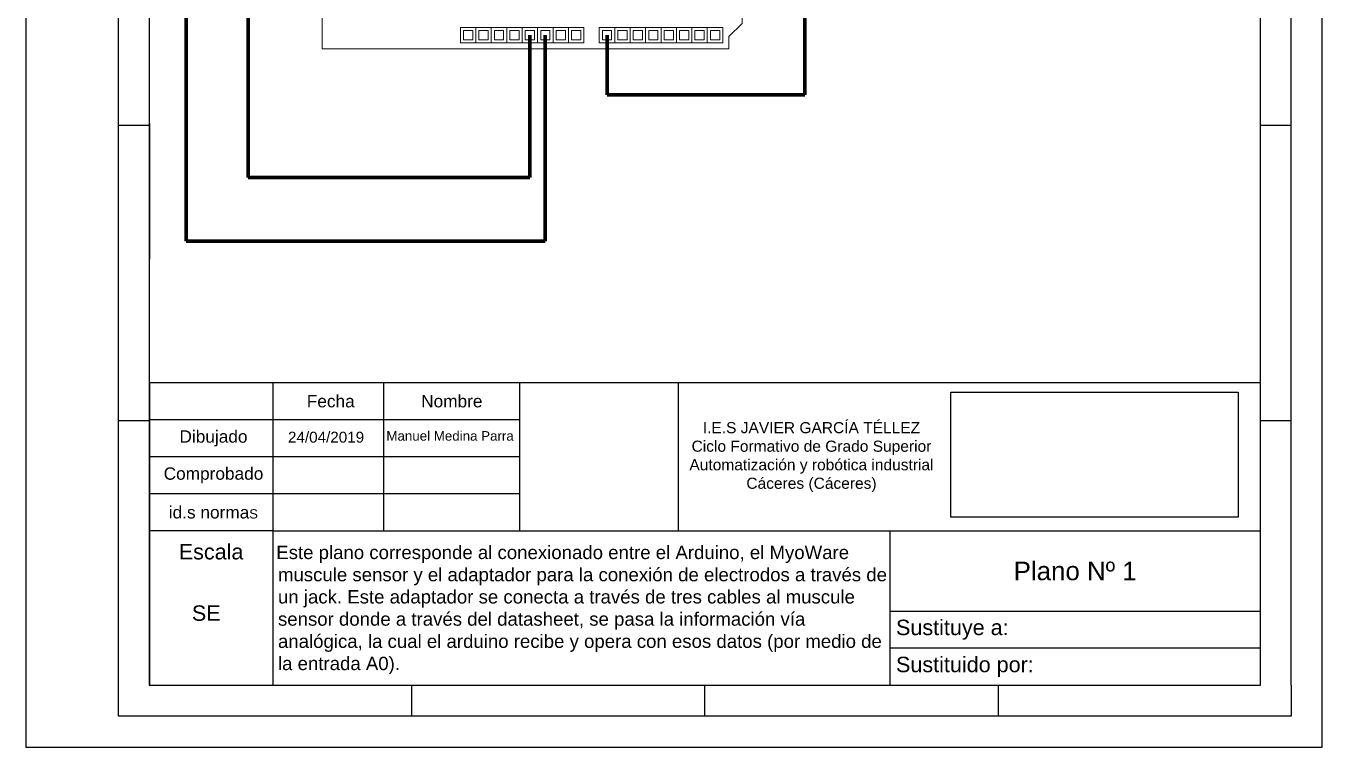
# Model space of a CAD drawing. Header units: millimetres. Extents: x 597 to 807, y 259 to 556.
# Drawn here: x 596.7 to 806.7, y 258.7 to 375.5 of the extents above; entities that cross this region are included whole.
import ezdxf

# ---------------------------------------------------------------- set-up
doc = ezdxf.new("R2010")
doc.units = ezdxf.units.MM
doc.linetypes.add('JIS_02_4.0', pattern=[5.5, 4, -1.5])
doc.styles.get("Standard").update_dxf_attribs({"font": 'arial.ttf'})
picture_1 = doc.add_image_def('image1.jpg', size_in_pixel=(1600, 696))

# ---------------------------------------------------------------- blocks, each defined once
blk = doc.blocks.new('I2C')
at = {"lineweight": 5}
for points in [[(-1.25, 0), (1.25, 0), (1.25, 2.5), (-1.25, 2.5)], [(-0.75, 0.5), (0.75, 0.5), (0.75, 2), (-0.75, 2)]]:
    blk.add_lwpolyline(points, close=True, dxfattribs=at)

msp = doc.modelspace()

# ---------------------------------------------------------------- linework, layer by layer
for p, q in [((596.6855353638864, 555.7043999811567), (596.6855353638864, 258.7043999811571)), ((806.6855353638864, 258.7043999811571), (806.6855353638864, 555.7043999811567)), ((611.6647855472872, 263.7043999811573), (611.6647855472872, 550.7043999811567)), ((801.6855353638864, 268.704399981156), (801.6855353638864, 550.7043999811567)), ((616.6647855472872, 545.7049091043173), (616.6647855472872, 268.7043999811571)), ((796.6855353638864, 268.7043999811573), (796.6855353638864, 545.7049091043173)), ((616.6647855472872, 359.3714545427371), (611.6647855472872, 359.3714545427371)), ((616.6855353638864, 359.7043999811571), (616.6855353638864, 337.7043999811571)), ((801.6855353638864, 359.3714545427371), (796.6855353638864, 359.3714545427371)), ((616.6647855472872, 358.7043999811571), (616.6647855472872, 358.7043999811571)), ((616.6855353638873, 317.7043999811571), (616.6855353638873, 337.7043999811571)), ((636.6855353638873, 317.7043999811571), (616.6855353638873, 317.7043999811571)), ((616.6855353638873, 317.7043999811571), (616.6855353638873, 311.7043999811571)), ((654.6855353638873, 317.7043999811571), (636.6855353638873, 317.7043999811571)), ((636.6855353638873, 317.7043999811571), (636.6855353638873, 311.7043999811571)), ((676.6855353638873, 317.7043999811571), (654.6855353638873, 317.7043999811571)), ((654.6855353638873, 293.7043999811571), (654.6855353638873, 317.7043999811571)), ((706.6855353638873, 317.7043999811571), (676.6855353638873, 317.7043999811571)), ((676.6855353638873, 293.7043999811573), (676.6855353638873, 317.7043999811571)), ((702.4335593228332, 293.7043999811571), (702.4335593228332, 317.7043999811571)), ((796.6855353638873, 317.7043999811571), (706.6855353638873, 317.7043999811571)), ((796.6855353638864, 293.7043999811571), (796.6855353638873, 317.7043999811571)), ((616.6647855472872, 311.5382545427371), (611.6647855472872, 311.5382545427371)), ((676.6855353638873, 311.7043999811571), (616.6647855472872, 311.7043999811571)), ((616.6855353638873, 311.7043999811571), (616.6855353638873, 305.7043999811571)), ((636.6855353638873, 311.7043999811571), (636.6855353638873, 305.7043999811571)), ((801.6855353638873, 311.5382545427371), (796.6855353638873, 311.5382545427371)), ((616.6855353638873, 305.7043999811571), (616.6855353638873, 299.7043999811571)), ((676.6855353638873, 305.7043999811562), (616.6855353638873, 305.7043999811571)), ((636.6855353638873, 305.7043999811571), (636.6855353638873, 299.7043999811571)), ((616.6855353638873, 299.7043999811571), (616.6855353638873, 293.7043999811571)), ((676.6855353638873, 299.7043999811571), (616.6855353638873, 299.7043999811571)), ((636.6855353638873, 299.7043999811571), (636.6855353638873, 293.7043999811571)), ((616.6855353638873, 293.7043999811571), (616.6855353638873, 268.7043999811571)), ((636.6855353638873, 293.7043999811571), (616.6855353638873, 293.7043999811571)), ((636.6855353638873, 293.7043999811571), (636.6855353638873, 268.7043999811571)), ((636.6855353638873, 293.7043999811571), (654.6855353638873, 293.7043999811571)), ((654.6855353638873, 293.7043999811571), (676.6855353638873, 293.7043999811571)), ((676.6855353638873, 293.7043999811571), (706.6855353638873, 293.7043999811571)), ((706.6855353638873, 293.7043999811571), (796.6855353638864, 293.7043999811571)), ((736.6855353638873, 268.7043999811571), (736.6855353638873, 293.7043999811571)), ((796.6855353638864, 280.7043999811571), (796.6855353638864, 293.7043999811571)), ((736.6855353638873, 280.7043999811571), (796.6855353638864, 280.7043999811571)), ((796.6855353638864, 274.7043999811571), (796.6855353638864, 280.7043999811571)), ((796.6855353638864, 274.7043999811571), (736.6855353638873, 274.7043999811571)), ((796.6855353638864, 268.7043999811571), (796.6855353638864, 274.7043999811571)), ((616.6647855472872, 268.7043999811571), (796.6855353638864, 268.7043999811571)), ((616.6855353638873, 268.7043999811571), (636.6855353638873, 268.7043999811571)), ((636.6855353638873, 268.7043999811571), (736.6855353638873, 268.7043999811571)), ((659.1699604555868, 268.7043999811571), (659.1699604555868, 263.7043999811573)), ((706.6751604555873, 263.7043999811573), (706.6751604555873, 268.7043999811573)), ((736.6855353638873, 268.7043999811571), (796.6855353638864, 268.7043999811571)), ((754.1803604555869, 268.7043999811571), (754.1803604555869, 263.7043999811573)), ((801.6855353638864, 268.7043999811573), (801.6855353638864, 263.7043999811573)), ((801.6855353638864, 263.7043999811573), (611.6647855472872, 263.7043999811573)), ((596.6855353638864, 258.7043999811571), (806.6855353638864, 258.7043999811571))]:
    msp.add_line(p, q)
at = {"color": 18, "lineweight": 100, "true_color": 0x000000}
for p, q in [((622.6356573341109, 340.6429305705479), (622.6356573341109, 521.9147392192875)), ((680.8350662394884, 374.0025450194098), (680.8350662394882, 340.6429305705479)), ((680.8350662394882, 340.6429305705479), (622.6356573341109, 340.6429305705479))]:
    msp.add_line(p, q, dxfattribs=at)
at = {"color": 1, "lineweight": 106}
for p, q in [((632.7181783898932, 350.9502611631031), (632.7181783898932, 509.3271114395594)), ((678.3350662394882, 374.0025450194097), (678.3350662394882, 350.9502611631031)), ((678.3350662394882, 350.9502611631031), (632.7181783898932, 350.9502611631031))]:
    msp.add_line(p, q, dxfattribs=at)
at = {"color": 98, "lineweight": 100, "true_color": 0x045805}
for p, q in [((722.8604208643214, 364.3209812892845), (722.8604208643214, 428.0846499397134)), ((690.8350662394882, 374.0025450194098), (690.835066239488, 364.3209812892845)), ((690.835066239488, 364.3209812892845), (722.8604208643214, 364.3209812892845))]:
    msp.add_line(p, q, dxfattribs=at)
at = {"linetype": 'JIS_02_4.0'}
msp.add_line((806.6855353638864, 268.7043999811573), (806.6855353638846, 268.7043999811551), dxfattribs=at)
at = {"color": 0, "lineweight": 9}
msp.add_lwpolyline([(644.7063865830482, 402.7525450194102), (644.7063865830482, 387.2525450194102), (643.7063865830482, 387.2525450194102), (643.7063865830482, 377.2525450194102), (644.7063865830482, 377.2525450194102), (644.7063865830482, 371.7525450194102), (710.5850662394882, 371.7525450194102), (710.5850662394882, 373.7525450194093), (712.7063865830482, 375.8738653629698), (712.7063865830482, 402.6312246758507), (710.5850662394882, 404.7525450194102), (710.5850662394882, 424.7525450194102), (644.7063865830482, 424.7525450194102), (644.7063865830482, 417.7525450194102), (643.7063865830482, 417.7525450194102), (643.7063865830482, 402.7525450194102)], close=True, dxfattribs=at)

# ---------------------------------------------------------------- block references
at = {"lineweight": 5}
for p in [(668.3350662394882, 372.7525450194098), (670.8350662394882, 372.7525450194098), (673.3350662394882, 372.7525450194098), (675.8350662394882, 372.7525450194098), (678.3350662394882, 372.7525450194098), (680.8350662394882, 372.7525450194098), (683.3350662394882, 372.7525450194098), (685.8350662394882, 372.7525450194098), (690.8350662394882, 372.7525450194098), (693.3350662394882, 372.7525450194098), (695.8350662394882, 372.7525450194098), (698.3350662394882, 372.7525450194098), (700.8350662394882, 372.7525450194098), (703.3350662394882, 372.7525450194098), (705.8350662394882, 372.7525450194098), (708.3350662394882, 372.7525450194098)]:
    msp.add_blockref('I2C', p, dxfattribs=at)

# ---------------------------------------------------------------- texts
for s, height, p in [('24/04/2019', 1.764505668297218, (639.1459560376222, 308.0062238611249)), ('Manuel Medina Parra', 1.544925438293373, (655.0898931631363, 308.3231531620489))]:
    msp.add_text(s, height=height).set_placement(p)
for s, width, gutter_width, heights, insert, char_height, attachment_point in [(' Fecha', 18, 12.5, [0], (645.6855353638873, 314.7043999811571), 2, 5), ('Nombre', 22, 12.5, [0], (665.6855353638873, 314.7043999811571), 2, 5), ('\\pxqc,t5;I.E.S JAVIER GARCÍA TÉLLEZ\\PCiclo Formativo de Grado Superior\\PAutomatización y robótica industrial\\P\\pq*;Cáceres (Cáceres)', 46.81255370381655, 12.5, [18.66368632162358], (723.957965299707, 305.6578967334444), 1.8, 5), (' Dibujado', 20, 12.5, [0], (626.6855353638873, 309.9983972526442), 2, 2), ('\\pxqc; Comprobado', 20, 12.5, [0], (626.6855353638873, 303.9990793808842), 2, 2), ('\\pxqc;{\\H0.8x; id.s norma\\H0.75x;S}', 20.04149963320015, 12.5, [0], (626.6647855472872, 297.7207710589198), 2.5, 2), ('\\pxqc;Escala', 20, 12.5, [0], (616.6855353638873, 291.5904180378299), 2.5, 1), (' \\P {\\H1.50001x;Este plano corresponde al conexionado entre el Arduino, el MyoWare     \\P muscule sensor y el adaptador para la conexión de electrodos a través de          \\P un jack. Este adaptador se conecta a través de tres cables al muscule \\P sensor donde a través del datasheet, se pasa la información vía  \\P analógica, la cual el arduino recibe y opera con esos datos (por medio de \\P la entrada A0).}', 100, 7.191631294556373, [24.99999999999999], (636.6855353638873, 293.7043999811571), 1.438326258911275, 1), ('Plano Nº 1', 59.99999999999932, 12.5, [0], (766.6855353638864, 287.2043999811571), 3, 5), ('SE', 20.00000000000023, 12.5, [0], (623.5713913321149, 281.6496385497628), 2.5, 1), ('\\pxql; Sustituye a:', 59.99999999999932, 12.5, [0], (766.6855353638864, 277.7043999811571), 2.5, 5), ('\\pxql; Sustituido por:', 59.99999999999932, 12.5, [0], (766.6855353638864, 271.7043999811571), 2.5, 5)]:
    msp.add_mtext_dynamic_manual_height_columns(s, width=width, gutter_width=gutter_width, heights=heights, dxfattribs=dict(insert=insert, char_height=char_height, attachment_point=attachment_point))

# ---------------------------------------------------------------- pictures from other files: only their frames are drawn
image = msp.add_image(picture_1, insert=(746.5236000187369, 295.9493844832633), size_in_units=(46.55557753780653, 20.25167622894584))
image.dxf.flags = 7

doc.saveas('drawing.dxf')
